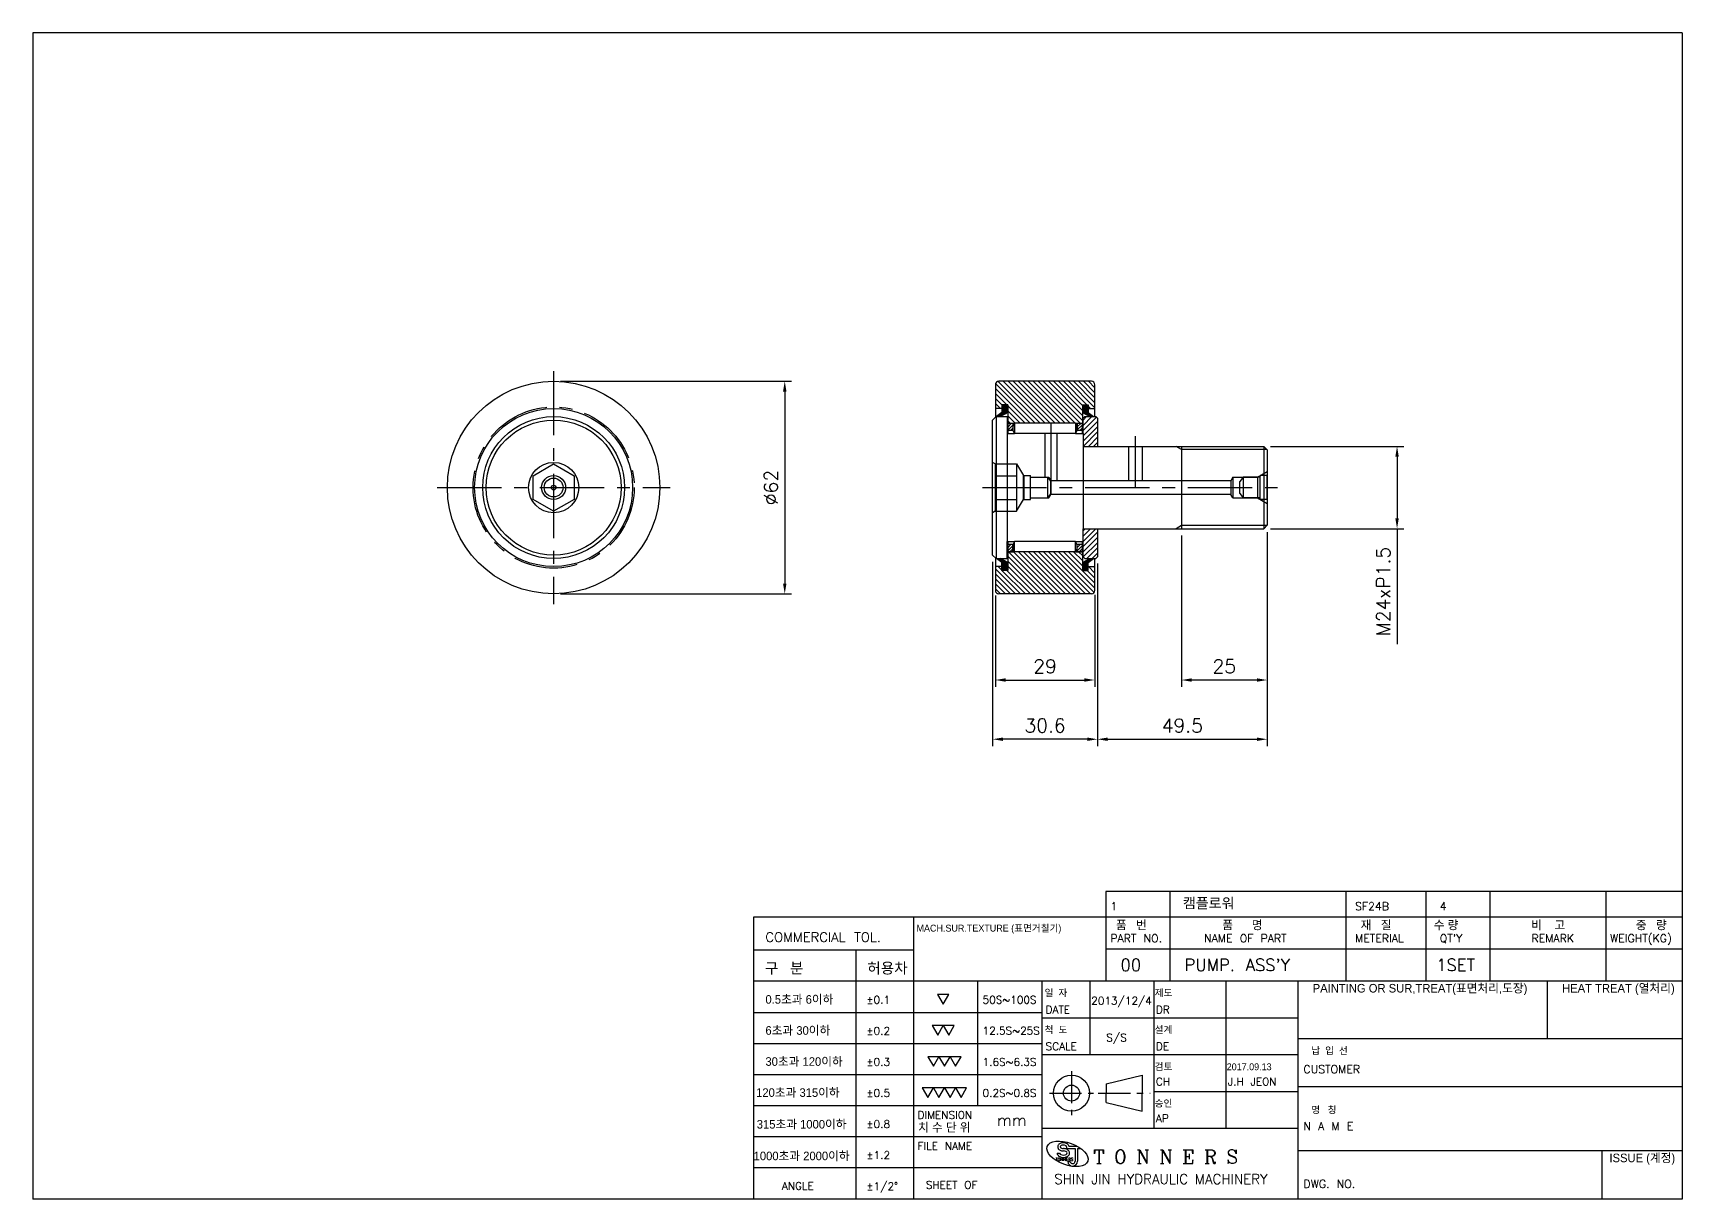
# Model space of a CAD drawing. Extents: x 2001 to 8872, y 8514 to 11880.
# Drawn here: x 5030.7 to 5511.8, y 8514.2 to 8854.4 of the extents above; entities that cross this region are included whole.
import ezdxf

# ---------------------------------------------------------------- set-up
doc = ezdxf.new("R2010")
doc.units = 0
doc.header["$LTSCALE"] = 15
doc.header["$MEASUREMENT"] = 0
doc.linetypes.add('CENTER', pattern=[2, 1.25, -0.25, 0.25, -0.25])
doc.linetypes.add('PHANTOM2', pattern=[31.75, 15.875, -3.175, 3.175, -3.175, 3.175, -3.175])
for name, color, linetype in [('1', 1, 'CENTER'), ('3', 3, 'Continuous'), ('4', 4, 'Continuous'), ('DXF0', 7, 'Continuous'), ('DXF1', 7, 'Continuous'), ('DXF4', 7, 'Continuous')]:
    doc.layers.add(name, color=color, linetype=linetype)
doc.styles.add('HSG', font='romans.shx', dxfattribs={"bigfont": 'whgtxt.shx'})
doc.styles.add('ROMANC', font='romanc', dxfattribs={"height": 2})
doc.styles.add('ROMANS', font='txt.shx', dxfattribs={"bigfont": 'whgtxt.shx'})
doc.styles.get("Standard").update_dxf_attribs({"font": 'txt.shx'})
doc.dimstyles.new('ISO-25', dxfattribs={"dimtxt": 2.5, "dimasz": 2.5, "dimexe": 1.25, "dimexo": 0.625, "dimtad": 1, "dimtoh": 1, "dimdsep": 46, "dimtxsty": 'Standard', "dimcen": 2.5, "dimclrt": 6, "dimadec": 0, "dimazin": 0, "dimtfac": 1, "dimtmove": 0, "dimatfit": 3, "dimfxl": 1, "dimarcsym": 0})

# ---------------------------------------------------------------- blocks, each defined once
blk = doc.blocks.new('*D368')
at = {"layer": '4', "color": 4, "linetype": 'PHANTOM2', "lineweight": -2, "transparency": 16777216}
for p, q in [((5184.59, 8752.8), (5252.03, 8752.8)), ((5250.03, 8749.8), (5250.03, 8693.8)), ((5184.59, 8690.8), (5252.03, 8690.8))]:
    blk.add_line(p, q, dxfattribs=at)
at = {"layer": '4', "color": 4, "linetype": 'PHANTOM2', "transparency": 16777216}
for points in [[(5249.53, 8749.8), (5250.53, 8749.8), (5250.03, 8752.8)], [(5249.53, 8693.8), (5250.53, 8693.8), (5250.03, 8690.8)]]:
    blk.add_solid(points, dxfattribs=at)
at = {"layer": 'Defpoints', "color": 0, "linetype": 'PHANTOM2', "transparency": 16777216}
for p in [(5182.59, 8752.8), (5182.59, 8690.8), (5250.03, 8690.8)]:
    blk.add_point(p, dxfattribs=at)
at = {"layer": '4', "color": 7, "linetype": 'PHANTOM2', "transparency": 16777216, "insert": (5246.03, 8721.8), "char_height": 4, "attachment_point": 5, "rotation": 90}
blk.add_mtext('%%C62', dxfattribs=at)
blk = doc.blocks.new('*D369')
at = {"layer": '4', "color": 4, "linetype": 'PHANTOM2', "lineweight": -2, "transparency": 16777216}
for p, q in [((5311.48, 8690.26), (5311.48, 8663.65)), ((5340.48, 8690.49), (5340.48, 8663.65)), ((5314.48, 8665.65), (5337.48, 8665.65))]:
    blk.add_line(p, q, dxfattribs=at)
at = {"layer": '4', "color": 4, "linetype": 'PHANTOM2', "transparency": 16777216}
for points in [[(5314.48, 8666.15), (5314.48, 8665.15), (5311.48, 8665.65)], [(5337.48, 8666.15), (5337.48, 8665.15), (5340.48, 8665.65)]]:
    blk.add_solid(points, dxfattribs=at)
at = {"layer": 'Defpoints', "color": 0, "linetype": 'PHANTOM2', "transparency": 16777216}
for p in [(5311.48, 8692.26), (5340.48, 8692.49), (5340.48, 8665.65)]:
    blk.add_point(p, dxfattribs=at)
at = {"layer": '4', "color": 7, "linetype": 'PHANTOM2', "transparency": 16777216, "insert": (5325.98, 8669.65), "char_height": 4, "attachment_point": 5}
blk.add_mtext('29', dxfattribs=at)
blk = doc.blocks.new('*D370')
at = {"layer": '4', "color": 4, "linetype": 'PHANTOM2', "lineweight": -2, "transparency": 16777216}
for p, q in [((5310.68, 8700.1), (5310.68, 8646.37)), ((5341.28, 8699.6), (5341.28, 8646.37)), ((5338.28, 8648.37), (5313.68, 8648.37))]:
    blk.add_line(p, q, dxfattribs=at)
at = {"layer": '4', "color": 4, "linetype": 'PHANTOM2', "transparency": 16777216}
for points in [[(5313.68, 8648.87), (5313.68, 8647.87), (5310.68, 8648.37)], [(5338.28, 8648.87), (5338.28, 8647.87), (5341.28, 8648.37)]]:
    blk.add_solid(points, dxfattribs=at)
at = {"layer": 'Defpoints', "color": 0, "linetype": 'PHANTOM2', "transparency": 16777216}
for p in [(5310.68, 8702.1), (5341.28, 8701.6), (5310.68, 8648.37)]:
    blk.add_point(p, dxfattribs=at)
at = {"layer": '4', "color": 7, "linetype": 'PHANTOM2', "transparency": 16777216, "insert": (5325.98, 8652.37), "char_height": 4, "attachment_point": 5}
blk.add_mtext('30.6', dxfattribs=at)
blk = doc.blocks.new('*D371')
at = {"layer": '4', "color": 4, "linetype": 'PHANTOM2', "lineweight": -2, "transparency": 16777216}
for p, q in [((5390.78, 8708.8), (5390.78, 8646.37)), ((5341.28, 8699.6), (5341.28, 8646.37)), ((5344.28, 8648.37), (5387.78, 8648.37))]:
    blk.add_line(p, q, dxfattribs=at)
at = {"layer": '4', "color": 4, "linetype": 'PHANTOM2', "transparency": 16777216}
for points in [[(5344.28, 8648.87), (5344.28, 8647.87), (5341.28, 8648.37)], [(5387.78, 8648.87), (5387.78, 8647.87), (5390.78, 8648.37)]]:
    blk.add_solid(points, dxfattribs=at)
at = {"layer": 'Defpoints', "color": 0, "linetype": 'PHANTOM2', "transparency": 16777216}
for p in [(5390.78, 8710.8), (5341.28, 8701.6), (5390.78, 8648.37)]:
    blk.add_point(p, dxfattribs=at)
at = {"layer": '4', "color": 7, "linetype": 'PHANTOM2', "transparency": 16777216, "insert": (5366.03, 8652.37), "char_height": 4, "attachment_point": 5}
blk.add_mtext('49.5', dxfattribs=at)
blk = doc.blocks.new('*D372')
at = {"layer": '4', "color": 4, "linetype": 'PHANTOM2', "lineweight": -2, "transparency": 16777216}
for p, q in [((5390.78, 8708.8), (5390.78, 8663.65)), ((5365.78, 8707.8), (5365.78, 8663.65)), ((5387.78, 8665.65), (5368.78, 8665.65))]:
    blk.add_line(p, q, dxfattribs=at)
at = {"layer": '4', "color": 4, "linetype": 'PHANTOM2', "transparency": 16777216}
for points in [[(5368.78, 8666.15), (5368.78, 8665.15), (5365.78, 8665.65)], [(5387.78, 8666.15), (5387.78, 8665.15), (5390.78, 8665.65)]]:
    blk.add_solid(points, dxfattribs=at)
at = {"layer": 'Defpoints', "color": 0, "linetype": 'PHANTOM2', "transparency": 16777216}
for p in [(5365.78, 8709.8), (5390.78, 8710.8), (5365.78, 8665.65)]:
    blk.add_point(p, dxfattribs=at)
at = {"layer": '4', "color": 7, "linetype": 'PHANTOM2', "transparency": 16777216, "insert": (5378.28, 8669.65), "char_height": 4, "attachment_point": 5}
blk.add_mtext('25', dxfattribs=at)
blk = doc.blocks.new('*D373')
at = {"layer": '4', "color": 4, "linetype": 'PHANTOM2', "lineweight": -2, "transparency": 16777216}
for p, q in [((5391.78, 8733.8), (5430.68, 8733.8)), ((5428.68, 8730.8), (5428.68, 8712.8)), ((5391.78, 8709.8), (5430.68, 8709.8)), ((5428.68, 8709.8), (5428.68, 8676.13))]:
    blk.add_line(p, q, dxfattribs=at)
at = {"layer": '4', "color": 4, "linetype": 'PHANTOM2', "transparency": 16777216}
for points in [[(5428.18, 8730.8), (5429.18, 8730.8), (5428.68, 8733.8)], [(5428.18, 8712.8), (5429.18, 8712.8), (5428.68, 8709.8)]]:
    blk.add_solid(points, dxfattribs=at)
at = {"layer": 'Defpoints', "color": 0, "linetype": 'PHANTOM2', "transparency": 16777216}
for p in [(5389.78, 8733.8), (5389.78, 8709.8), (5428.68, 8709.8)]:
    blk.add_point(p, dxfattribs=at)
at = {"layer": '4', "color": 7, "linetype": 'PHANTOM2', "transparency": 16777216, "insert": (5424.68, 8691.46), "char_height": 4, "attachment_point": 5, "rotation": 90}
blk.add_mtext('M24xP1.5', dxfattribs=at)

msp = doc.modelspace()

# ---------------------------------------------------------------- linework, layer by layer
at = {"color": 6}
for p, q in [((5030.68577, 8854.42452), (5030.68577, 8514.22452)), ((5511.82577, 8854.42452), (5030.68577, 8854.42452)), ((5511.82577, 8854.42452), (5511.82577, 8514.22452)), ((5343.67693, 8603.93062), (5343.67693, 8577.74741)), ((5511.82577, 8603.93062), (5343.67693, 8603.93062)), ((5362.36014, 8603.93062), (5362.36014, 8577.74741)), ((5413.73895, 8603.93062), (5413.73895, 8577.74741)), ((5437.09295, 8603.93062), (5437.09295, 8577.74741)), ((5455.77616, 8603.93062), (5455.77616, 8577.74741)), ((5489.63946, 8603.93062), (5489.63946, 8577.74741)), ((5511.82577, 8596.43062), (5343.67693, 8596.43062)), ((5511.82577, 8587.08902), (5343.67693, 8587.08902)), ((5511.82577, 8577.74741), (5287.62732, 8577.74741)), ((5306.31053, 8577.74741), (5306.31053, 8541.40858)), ((5357.68934, 8577.74741), (5357.68934, 8534.77605)), ((5324.99373, 8568.59264), (5287.62732, 8568.59264)), ((5399.72654, 8567.00457), (5324.99373, 8567.00457)), ((5324.99373, 8559.53129), (5287.62732, 8559.53129)), ((5511.82577, 8560.93253), (5399.72654, 8560.93253)), ((5399.72654, 8556.26173), (5324.99373, 8556.26173)), ((5324.99373, 8550.46994), (5287.62732, 8550.46994)), ((5399.72654, 8545.51889), (5357.68934, 8545.51889)), ((5511.82577, 8546.92013), (5399.72654, 8546.92013)), ((5324.99373, 8541.40858), (5287.62732, 8541.40858)), ((5324.99373, 8532.34723), (5287.62732, 8532.34723)), ((5399.72654, 8534.77605), (5324.99373, 8534.77605)), ((5511.82577, 8528.23692), (5399.72654, 8528.23692)), ((5324.99373, 8523.28588), (5287.62732, 8523.28588)), ((5511.82577, 8514.22452), (5030.68577, 8514.22452))]:
    msp.add_line(p, q, dxfattribs=at)
at = {"color": 5}
for p, q in [((5511.82577, 8596.43062), (5240.91931, 8596.43062)), ((5240.91931, 8596.43062), (5240.91931, 8514.22452)), ((5287.62732, 8596.43062), (5287.62732, 8514.22452)), ((5270.81244, 8586.80877), (5270.81244, 8514.22452)), ((5324.99373, 8577.74741), (5324.99373, 8514.22452)), ((5339.00613, 8577.74741), (5339.00613, 8556.26173)), ((5378.70794, 8577.74741), (5378.70794, 8534.77605)), ((5399.72654, 8577.74741), (5399.72654, 8514.22452)), ((5472.49083, 8577.74741), (5472.49083, 8560.93253)), ((5488.47176, 8528.23692), (5488.47176, 8514.22452))]:
    msp.add_line(p, q, dxfattribs=at)
for p, q in [((5343.84155, 8547.84121), (5354.35085, 8550.37063)), ((5354.35085, 8550.37063), (5354.35085, 8545.11598)), ((5343.84155, 8547.84121), (5343.84155, 8545.11598)), ((5343.84155, 8542.39075), (5343.84155, 8545.11598)), ((5354.35085, 8539.86133), (5354.35085, 8545.11598)), ((5343.84155, 8542.39075), (5354.35085, 8539.86133))]:
    msp.add_line(p, q)
at = {"color": 1, "linetype": 'CENTER'}
msp.add_circle((5182.59297, 8721.79742), 23.5, dxfattribs=at)
for radius in [5.25465, 2.3354]:
    msp.add_circle((5333.695, 8545.11598), radius)
at = {"layer": '1', "ltscale": 0.5}
for p, q in [((5333.695, 8551.53833), (5333.695, 8538.69363)), ((5327.27264, 8545.11598), (5340.11735, 8545.11598)), ((5341.50615, 8545.11598), (5356.68625, 8545.11598))]:
    msp.add_line(p, q, dxfattribs=at)
at = {"layer": '3'}
for p, q in [((5329.5165, 8527.56098), (5330.21057, 8527.56098)), ((5332.26132, 8529.44837), (5332.26132, 8529.00223)), ((5332.26132, 8529.00223), (5334.77401, 8529.00223)), ((5332.91738, 8529.68854), (5335.31319, 8529.68854)), ((5334.77401, 8529.00223), (5334.77401, 8525.22951)), ((5335.46032, 8529.00223), (5335.46032, 8525.22951)), ((5335.46032, 8529.00223), (5336.39448, 8529.00223)), ((5332.61047, 8525.13623), (5333.30306, 8525.13623))]:
    msp.add_line(p, q, dxfattribs=at)
for radius, start, end in [(1.42935, 185.9808333, 357.7687171), (0.74404, 191.5466927, 355.7106469)]:
    msp.add_arc((5334.03205, 8525.28516), radius, start, end, dxfattribs=at)
msp.add_ellipse((5332.53272, 8527.40084), major_axis=(-5.91177, 2.15171), ratio=0.515151515, dxfattribs=at)
for centre, major_axis, ratio, start_param, end_param in [((5331.31764, 8527.64677), (1.11855, 0), 0.536875492, 3.284940222, 7.853981634), ((5331.31764, 8529.44837), (-0.94368, 0), 0.545454545, 3.141592654, 7.854486067)]:
    msp.add_ellipse(centre, major_axis=major_axis, ratio=ratio, start_param=start_param, end_param=end_param, dxfattribs=at)
for points, knots in [([(5332.91738, 8529.68854), (5332.9138, 8529.70271), (5332.90991, 8529.71674), (5332.86888, 8529.85254), (5332.8103, 8529.9609), (5332.6738, 8530.144), (5332.59604, 8530.21964), (5332.43277, 8530.34732), (5332.34696, 8530.39956), (5332.08146, 8530.5315), (5331.89354, 8530.58688), (5331.50759, 8530.6502), (5331.30961, 8530.65741), (5330.91896, 8530.62421), (5330.72654, 8530.58417), (5330.41099, 8530.46611), (5330.28307, 8530.40183), (5330.0691, 8530.24732), (5329.97962, 8530.16552), (5329.83775, 8529.98006), (5329.7818, 8529.88242), (5329.70776, 8529.6714), (5329.68766, 8529.56012), (5329.68766, 8529.44837), (5329.68766, 8529.34892), (5329.70348, 8529.24974), (5329.76058, 8529.06642), (5329.80143, 8528.98235), (5329.89699, 8528.83336), (5329.95158, 8528.7682), (5330.1239, 8528.5981), (5330.25074, 8528.51521), (5330.51443, 8528.38548), (5330.65218, 8528.33883), (5330.93488, 8528.2733), (5331.07989, 8528.25464), (5331.25628, 8528.24791), (5331.28696, 8528.24731), (5331.31764, 8528.2473)], [3.279620211, 3.279620211, 3.279620211, 3.279620211, 3.304946859, 3.304946859, 3.527799079, 3.527799079, 3.750651299, 3.750651299, 3.973503518, 3.973503518, 4.420215614, 4.420215614, 4.86692771, 4.86692771, 5.313639805, 5.313639805, 5.636260602, 5.636260602, 5.887868575, 5.887868575, 6.094097634, 6.094097634, 6.283185307, 6.283185307, 6.283185307, 6.451457966, 6.451457966, 6.619730625, 6.619730625, 6.788003285, 6.788003285, 7.120051115, 7.120051115, 7.452098946, 7.452098946, 7.784146776, 7.784146776, 7.853987352, 7.853987352, 7.853987352, 7.853987352]), ([(5329.5165, 8527.56098), (5329.52293, 8527.48631), (5329.53757, 8527.41285), (5329.58913, 8527.24746), (5329.63199, 8527.15922), (5329.73272, 8527.00218), (5329.79047, 8526.93312), (5329.97371, 8526.75196), (5330.10988, 8526.66223), (5330.3959, 8526.5202), (5330.54664, 8526.46813), (5330.85783, 8526.39362), (5331.01833, 8526.37142), (5331.42548, 8526.35112), (5331.67341, 8526.37123), (5332.08715, 8526.46608), (5332.25799, 8526.5254), (5332.54181, 8526.67437), (5332.65951, 8526.75384), (5332.84991, 8526.93561), (5332.92697, 8527.02961), (5333.0508, 8527.25193), (5333.09669, 8527.38115), (5333.13184, 8527.65498), (5333.12006, 8527.79784), (5333.04555, 8528.05737), (5332.98449, 8528.17348), (5332.84007, 8528.37066), (5332.75691, 8528.4527), (5332.58072, 8528.59204), (5332.48737, 8528.64956), (5332.19835, 8528.79489), (5331.99194, 8528.85747), (5331.62724, 8528.92069), (5331.47244, 8528.93367), (5331.31764, 8528.93363)], [6.328961173, 6.328961173, 6.328961173, 6.328961173, 6.449006084, 6.449006084, 6.614826862, 6.614826862, 6.780647639, 6.780647639, 7.107559715, 7.107559715, 7.434471791, 7.434471791, 7.761383867, 7.761383867, 8.257555806, 8.257555806, 8.628092635, 8.628092635, 8.91247393, 8.91247393, 9.134214032, 9.134214032, 9.355954135, 9.355954135, 9.577694237, 9.577694237, 9.79943434, 9.79943434, 10.021174442, 10.021174442, 10.242914545, 10.242914545, 10.683239088, 10.683239088, 10.995567858, 10.995567858, 10.995567858, 10.995567858])]:
    msp.add_open_spline(points, degree=3, knots=knots, dxfattribs=at)
at = {"layer": '4', "color": 5}
for p, q in [((5287.62732, 8586.80877), (5240.91931, 8586.80877)), ((5287.62732, 8577.74741), (5240.91931, 8577.74741)), ((5287.62732, 8568.59264), (5240.91931, 8568.59264)), ((5287.62732, 8559.53129), (5240.91931, 8559.53129)), ((5287.62732, 8550.46994), (5240.91931, 8550.46994)), ((5287.62732, 8541.40858), (5240.91931, 8541.40858)), ((5287.62732, 8532.34723), (5240.91931, 8532.34723)), ((5287.62732, 8523.28588), (5240.91931, 8523.28588))]:
    msp.add_line(p, q, dxfattribs=at)
at = {"layer": '4'}
for points in [[(5296.25354, 8571.07436), (5297.87155, 8573.87684), (5294.63553, 8573.87684)], [(5294.65393, 8562.01301), (5296.27194, 8564.81549), (5293.03592, 8564.81549)], [(5297.88995, 8562.01301), (5299.50797, 8564.81549), (5296.27194, 8564.81549)], [(5293.40978, 8552.95166), (5295.0278, 8555.75414), (5291.79177, 8555.75414)], [(5296.64581, 8552.95166), (5298.26382, 8555.75414), (5295.0278, 8555.75414)], [(5299.88183, 8552.95166), (5301.49985, 8555.75414), (5298.26382, 8555.75414)], [(5291.77337, 8543.8903), (5293.39138, 8546.69278), (5290.15536, 8546.69278)], [(5295.0094, 8543.8903), (5296.62741, 8546.69278), (5293.39138, 8546.69278)], [(5298.24542, 8543.8903), (5299.86344, 8546.69278), (5296.62741, 8546.69278)], [(5301.48145, 8543.8903), (5303.09946, 8546.69278), (5299.86344, 8546.69278)]]:
    msp.add_lwpolyline(points, close=True, dxfattribs=at)
at = {"layer": 'DXF0', "color": 3, "linetype": 'Continuous'}
for p, q in [((5319.66407, 8725.29742), (5321.6848, 8725.29742)), ((5319.66407, 8718.29742), (5319.66407, 8725.29742)), ((5319.75074, 8725.29742), (5319.75074, 8718.29742)), ((5321.6848, 8718.29742), (5321.6848, 8725.29742)), ((5321.6848, 8724.79742), (5326.6848, 8724.79742)), ((5321.6848, 8724.79742), (5327.10745, 8724.79742)), ((5326.6848, 8724.79742), (5327.6848, 8723.54742)), ((5326.6848, 8724.79742), (5326.6848, 8718.79742)), ((5327.6848, 8723.79742), (5327.6848, 8719.79742)), ((5327.6848, 8720.04742), (5327.6848, 8723.54742)), ((5380.7848, 8724.79742), (5387.91877, 8724.79742)), ((5383.7848, 8724.79742), (5382.7848, 8723.54742)), ((5382.7848, 8720.04742), (5382.7848, 8723.54742)), ((5388.7848, 8724.79742), (5383.7848, 8724.79742)), ((5383.7848, 8724.79742), (5383.7848, 8718.79742)), ((5387.91877, 8724.79742), (5387.91877, 8718.79742)), ((5390.7848, 8725.29742), (5388.7848, 8725.29742)), ((5388.7848, 8718.29742), (5388.7848, 8725.29742)), ((5390.7848, 8718.29742), (5390.7848, 8725.29742)), ((5319.66407, 8718.29742), (5321.6848, 8718.29742)), ((5321.6848, 8718.79742), (5326.6848, 8718.79742)), ((5321.6848, 8718.79742), (5326.6848, 8718.79742)), ((5321.6848, 8718.79742), (5327.10745, 8718.79742)), ((5327.6848, 8720.04742), (5326.6848, 8718.79742)), ((5380.7848, 8718.79742), (5387.91877, 8718.79742)), ((5382.7848, 8720.04742), (5383.7848, 8718.79742)), ((5388.7848, 8718.79742), (5383.7848, 8718.79742)), ((5388.7848, 8718.79742), (5383.7848, 8718.79742)), ((5390.7848, 8718.29742), (5388.7848, 8718.29742))]:
    msp.add_line(p, q, dxfattribs=at)
for radius in [3.5, 2.75, 0.67]:
    msp.add_circle((5182.59297, 8721.79742), radius, dxfattribs=at)
at = {"layer": 'DXF1', "color": 3, "linetype": 'CENTER'}
for p, q in [((5182.59297, 8755.79742), (5182.59297, 8687.79742)), ((5327.6848, 8740.54742), (5327.6848, 8721.79742)), ((5352.2848, 8736.79742), (5352.2848, 8721.79742)), ((5148.59297, 8721.79742), (5216.59297, 8721.79742)), ((5307.6848, 8721.79742), (5393.7848, 8721.79742))]:
    msp.add_line(p, q, dxfattribs=at)
at = {"layer": 'DXF1', "color": 4, "linetype": 'Continuous'}
for p, q in [((5311.53847, 8752.12062), (5323.11167, 8740.54742)), ((5312.3344, 8752.78604), (5324.57302, 8740.54742)), ((5313.78438, 8752.79742), (5326.03438, 8740.54742)), ((5315.24573, 8752.79742), (5327.49573, 8740.54742)), ((5316.70709, 8752.79742), (5328.95709, 8740.54742)), ((5318.16844, 8752.79742), (5330.41844, 8740.54742)), ((5319.62979, 8752.79742), (5331.87979, 8740.54742)), ((5321.09115, 8752.79742), (5333.34115, 8740.54742)), ((5322.5525, 8752.79742), (5334.8025, 8740.54742)), ((5324.01386, 8752.79742), (5336.26386, 8740.54742)), ((5325.47521, 8752.79742), (5336.8848, 8741.38783)), ((5326.93656, 8752.79742), (5336.8848, 8742.84918)), ((5328.39792, 8752.79742), (5336.8848, 8744.31054)), ((5329.85927, 8752.79742), (5336.8848, 8745.77189)), ((5331.32063, 8752.79742), (5338.17063, 8745.94742)), ((5332.78198, 8752.79742), (5340.4848, 8745.0946)), ((5334.24333, 8752.79742), (5340.4848, 8746.55595)), ((5335.70469, 8752.79742), (5340.4848, 8748.01731)), ((5337.16604, 8752.79742), (5340.4848, 8749.47866)), ((5338.6274, 8752.79742), (5340.4848, 8750.94001)), ((5311.4848, 8750.71293), (5321.65032, 8740.54742)), ((5311.4848, 8749.25158), (5314.78896, 8745.94742)), ((5311.4848, 8747.79023), (5313.3848, 8745.89023)), ((5311.4848, 8746.32887), (5312.96625, 8744.84742)), ((5311.4848, 8744.86752), (5311.5049, 8744.84742)), ((5311.85154, 8742.49742), (5311.93109, 8742.57697)), ((5312.15206, 8742.49742), (5313.15051, 8743.49587)), ((5312.45258, 8742.49742), (5315.0848, 8745.12964)), ((5312.7531, 8742.49742), (5315.0848, 8744.82912)), ((5313.16378, 8742.60758), (5315.0848, 8744.5286)), ((5313.3848, 8744.3312), (5315.00102, 8745.94742)), ((5313.3848, 8744.63172), (5314.7005, 8745.94742)), ((5313.3848, 8744.93224), (5314.39998, 8745.94742)), ((5313.3848, 8745.23276), (5314.09946, 8745.94742)), ((5313.3848, 8745.53328), (5313.79894, 8745.94742)), ((5313.3848, 8745.8338), (5313.49842, 8745.94742)), ((5313.3848, 8744.03068), (5315.0848, 8745.73068)), ((5313.3848, 8743.73016), (5315.0848, 8745.43016)), ((5313.83806, 8742.98134), (5315.0848, 8744.22808)), ((5314.51234, 8743.3551), (5315.0848, 8743.92756)), ((5315.0848, 8745.65158), (5320.18896, 8740.54742)), ((5315.0848, 8744.19023), (5318.72761, 8740.54742)), ((5315.0848, 8742.72887), (5317.26625, 8740.54742)), ((5336.8848, 8744.27453), (5338.55769, 8745.94742)), ((5336.8848, 8744.57505), (5338.25717, 8745.94742)), ((5336.8848, 8744.87557), (5337.95665, 8745.94742)), ((5336.8848, 8745.17609), (5337.65613, 8745.94742)), ((5336.8848, 8745.47661), (5337.35561, 8745.94742)), ((5336.8848, 8745.77713), (5337.05509, 8745.94742)), ((5336.8848, 8743.974), (5338.5848, 8745.674)), ((5336.8848, 8743.67348), (5338.5848, 8745.37348)), ((5337.0648, 8739.94022), (5339.622, 8742.49742)), ((5337.0648, 8741.47818), (5338.08404, 8742.49742)), ((5337.07746, 8743.56563), (5338.5848, 8745.07296)), ((5337.27081, 8743.45845), (5338.5848, 8744.77244)), ((5337.46416, 8743.35128), (5338.5848, 8744.47192)), ((5337.6575, 8743.2441), (5338.5848, 8744.1714)), ((5337.85085, 8743.13693), (5338.5848, 8743.87088)), ((5338.04419, 8743.02976), (5338.643, 8743.62856)), ((5338.23754, 8742.92258), (5338.81438, 8743.49942)), ((5338.43089, 8742.81541), (5338.98576, 8743.37028)), ((5338.5848, 8745.53324), (5339.27063, 8744.84742)), ((5338.62423, 8742.70824), (5339.15713, 8743.24113)), ((5338.81758, 8742.60106), (5339.32851, 8743.11199)), ((5339.01446, 8742.49742), (5339.49989, 8742.98285)), ((5339.31498, 8742.49742), (5339.67127, 8742.85371)), ((5339.6155, 8742.49742), (5339.84265, 8742.72456)), ((5339.91602, 8742.49742), (5340.01402, 8742.59542)), ((5315.0848, 8741.26752), (5315.8049, 8740.54742)), ((5315.0848, 8739.42538), (5316.13184, 8740.47242)), ((5315.0848, 8740.30573), (5315.25149, 8740.47242)), ((5315.0848, 8738.54504), (5316.5848, 8740.04504)), ((5315.86753, 8738.44742), (5316.5848, 8739.16469)), ((5335.3848, 8739.47738), (5336.37984, 8740.47242)), ((5335.3848, 8740.35773), (5335.49949, 8740.47242)), ((5335.3848, 8738.59703), (5336.8848, 8740.09703)), ((5336.11553, 8738.44742), (5336.8848, 8739.21669)), ((5337.0648, 8738.40227), (5340.97238, 8742.30984)), ((5337.0648, 8736.86431), (5341.2848, 8741.08431)), ((5337.0648, 8735.32635), (5341.2848, 8739.54635)), ((5337.07383, 8733.79742), (5341.2848, 8738.00839)), ((5338.61178, 8733.79742), (5341.2848, 8736.47044)), ((5340.14974, 8733.79742), (5341.2848, 8734.93248)), ((5337.0648, 8706.10516), (5340.75706, 8709.79742)), ((5337.0648, 8707.64312), (5339.2191, 8709.79742)), ((5337.0648, 8709.18108), (5337.68114, 8709.79742)), ((5337.0648, 8704.56721), (5341.2848, 8708.78721)), ((5315.0848, 8704.21147), (5316.02075, 8705.14742)), ((5315.0848, 8705.09181), (5315.14041, 8705.14742)), ((5315.0848, 8703.33112), (5316.5848, 8704.83112)), ((5315.75645, 8703.12242), (5316.5848, 8703.95077)), ((5335.3848, 8704.26346), (5336.26876, 8705.14742)), ((5335.3848, 8705.14381), (5335.38841, 8705.14742)), ((5335.3848, 8703.38312), (5336.8848, 8704.88312)), ((5336.00445, 8703.12242), (5336.8848, 8704.00277)), ((5337.0648, 8703.02925), (5341.2848, 8707.24925)), ((5337.11786, 8701.54436), (5341.2848, 8705.71129)), ((5338.20889, 8701.09742), (5341.2848, 8704.17333)), ((5311.88131, 8701.05538), (5311.92335, 8701.09742)), ((5312.05269, 8700.92624), (5312.22387, 8701.09742)), ((5312.22407, 8700.79709), (5312.52439, 8701.09742)), ((5312.39545, 8700.66795), (5312.82491, 8701.09742)), ((5312.56682, 8700.53881), (5313.06823, 8701.04022)), ((5312.7382, 8700.40967), (5313.26158, 8700.93305)), ((5312.90958, 8700.28052), (5313.45493, 8700.82587)), ((5313.08096, 8700.15138), (5313.64827, 8700.7187)), ((5313.25234, 8700.02224), (5313.84162, 8700.61153)), ((5313.3848, 8699.85418), (5314.03497, 8700.50435)), ((5313.3848, 8699.55366), (5314.22831, 8700.39718)), ((5313.3848, 8699.25314), (5314.42166, 8700.29)), ((5313.3848, 8698.95262), (5314.61501, 8700.18283)), ((5313.3848, 8698.6521), (5314.80835, 8700.07566)), ((5313.3848, 8698.35158), (5315.0017, 8699.96848)), ((5313.3848, 8698.05106), (5315.0848, 8699.75106)), ((5313.3848, 8697.75054), (5315.0848, 8699.45054)), ((5313.5822, 8697.64742), (5315.0848, 8699.15002)), ((5315.0848, 8701.81096), (5326.09834, 8690.79742)), ((5315.0848, 8700.34961), (5324.63699, 8690.79742)), ((5315.30969, 8703.04742), (5327.55969, 8690.79742)), ((5316.77105, 8703.04742), (5329.02105, 8690.79742)), ((5318.2324, 8703.04742), (5330.4824, 8690.79742)), ((5319.69376, 8703.04742), (5331.94376, 8690.79742)), ((5321.15511, 8703.04742), (5333.40511, 8690.79742)), ((5322.61646, 8703.04742), (5334.86646, 8690.79742)), ((5324.07782, 8703.04742), (5336.32782, 8690.79742)), ((5325.53917, 8703.04742), (5337.78917, 8690.79742)), ((5327.00053, 8703.04742), (5339.25053, 8690.79742)), ((5328.46188, 8703.04742), (5340.29627, 8691.21303)), ((5329.92323, 8703.04742), (5340.4848, 8692.48585)), ((5331.38459, 8703.04742), (5340.4848, 8693.94721)), ((5332.84594, 8703.04742), (5336.8848, 8699.00856)), ((5334.3073, 8703.04742), (5336.8848, 8700.46992)), ((5335.76865, 8703.04742), (5336.8848, 8701.93127)), ((5336.8848, 8698.29491), (5339.68731, 8701.09742)), ((5336.8848, 8698.59543), (5339.38679, 8701.09742)), ((5336.8848, 8698.89595), (5339.08627, 8701.09742)), ((5336.8848, 8699.19647), (5338.51362, 8700.82529)), ((5336.8848, 8699.49699), (5337.83934, 8700.45153)), ((5336.8848, 8699.79751), (5337.16506, 8700.07777)), ((5336.8848, 8697.99439), (5338.5848, 8699.69439)), ((5336.8848, 8697.69387), (5338.5848, 8699.39387)), ((5337.13887, 8697.64742), (5338.5848, 8699.09335)), ((5339.51009, 8700.61967), (5339.98783, 8701.09742)), ((5339.74684, 8701.09742), (5341.2848, 8702.63538)), ((5311.4848, 8698.10419), (5318.79157, 8690.79742)), ((5311.4848, 8696.64284), (5317.33022, 8690.79742)), ((5311.4848, 8695.18148), (5315.86886, 8690.79742)), ((5312.30292, 8698.74742), (5313.3848, 8697.66554)), ((5313.40292, 8697.64742), (5320.25292, 8690.79742)), ((5313.88272, 8697.64742), (5315.0848, 8698.8495)), ((5314.18324, 8697.64742), (5315.0848, 8698.54898)), ((5314.48376, 8697.64742), (5315.0848, 8698.24846)), ((5314.78428, 8697.64742), (5315.0848, 8697.94794)), ((5314.86428, 8697.64742), (5321.71428, 8690.79742)), ((5315.0848, 8698.88825), (5323.17563, 8690.79742)), ((5337.43939, 8697.64742), (5338.5848, 8698.79283)), ((5337.73992, 8697.64742), (5338.5848, 8698.4923)), ((5338.04044, 8697.64742), (5338.5848, 8698.19178)), ((5338.24594, 8697.64742), (5340.4848, 8695.40856)), ((5338.34096, 8697.64742), (5338.5848, 8697.89126)), ((5338.6073, 8698.74742), (5340.4848, 8696.86992)), ((5340.06865, 8698.74742), (5340.4848, 8698.33127)), ((5311.4848, 8693.72013), (5314.40751, 8690.79742)), ((5311.4848, 8692.25877), (5312.94615, 8690.79742))]:
    msp.add_line(p, q, dxfattribs=at)
at = {"layer": 'DXF1', "linetype": 'Continuous'}
for p, q in [((5339.4848, 8752.79742), (5312.4848, 8752.79742)), ((5311.4848, 8751.79742), (5311.4848, 8742.29742)), ((5340.4848, 8742.49742), (5340.4848, 8751.79742)), ((5310.6848, 8741.49742), (5311.6848, 8742.49742)), ((5313.3848, 8744.84742), (5311.4848, 8744.84742)), ((5311.6848, 8742.49742), (5314.8948, 8742.49742)), ((5311.6848, 8742.49742), (5311.6848, 8701.09742)), ((5313.3848, 8743.67242), (5311.82552, 8742.49742)), ((5315.0848, 8743.67242), (5312.96504, 8742.49742)), ((5315.0848, 8745.94742), (5313.3848, 8745.94742)), ((5313.3848, 8745.94742), (5313.3848, 8743.67242)), ((5314.8948, 8742.49742), (5314.8948, 8737.54742)), ((5315.0848, 8745.94742), (5315.0848, 8740.47242)), ((5336.8848, 8745.94742), (5336.8848, 8740.47242)), ((5336.8848, 8745.94742), (5338.5848, 8745.94742)), ((5336.8848, 8743.67242), (5339.00456, 8742.49742)), ((5337.0648, 8741.99742), (5337.5648, 8742.49742)), ((5337.5648, 8742.49742), (5340.7848, 8742.49742)), ((5338.5848, 8745.94742), (5338.5848, 8743.67242)), ((5338.5848, 8744.84742), (5340.4848, 8744.84742)), ((5338.5848, 8743.67242), (5340.14408, 8742.49742)), ((5340.7848, 8742.49742), (5341.2848, 8741.99742)), ((5310.6848, 8702.09742), (5310.6848, 8741.49742)), ((5314.8948, 8737.54742), (5314.8948, 8706.04742)), ((5314.8948, 8737.54742), (5317.0848, 8737.54742)), ((5315.0848, 8740.54742), (5317.0848, 8740.54742)), ((5315.0848, 8740.47242), (5315.0848, 8737.54742)), ((5317.03069, 8740.47242), (5315.0848, 8740.47242)), ((5316.65787, 8738.44742), (5315.0848, 8738.44742)), ((5316.5848, 8740.47242), (5316.5848, 8738.44742)), ((5334.8848, 8740.54742), (5317.0848, 8740.54742)), ((5317.0848, 8740.54742), (5317.0848, 8737.54742)), ((5334.8848, 8737.54742), (5317.0848, 8737.54742)), ((5334.8848, 8740.54742), (5334.8848, 8737.54742)), ((5334.8848, 8740.54742), (5336.8848, 8740.54742)), ((5334.8848, 8737.54742), (5337.0648, 8737.54742)), ((5336.8848, 8740.47242), (5334.93891, 8740.47242)), ((5336.8848, 8738.44742), (5335.31173, 8738.44742)), ((5335.3848, 8740.47242), (5335.3848, 8738.44742)), ((5336.8848, 8737.54742), (5336.8848, 8740.47242)), ((5337.0648, 8737.54742), (5337.0648, 8741.99742)), ((5337.0648, 8737.54742), (5337.0648, 8733.79742)), ((5341.2848, 8741.99742), (5341.2848, 8733.79742)), ((5337.0648, 8733.79742), (5337.0648, 8709.79742)), ((5337.0648, 8733.79742), (5389.7848, 8733.79742)), ((5365.7848, 8733.79742), (5365.7848, 8709.79742)), ((5389.7848, 8733.79742), (5389.7848, 8709.79742)), ((5389.7848, 8733.79742), (5390.7848, 8732.79742)), ((5390.7848, 8732.79742), (5390.7848, 8710.79742)), ((5176.59297, 8725.26152), (5182.59297, 8728.72562)), ((5182.59297, 8728.72562), (5188.59297, 8725.26152)), ((5176.59297, 8718.33332), (5176.59297, 8725.26152)), ((5188.59297, 8725.26152), (5188.59297, 8718.33332)), ((5182.59297, 8714.86922), (5176.59297, 8718.33332)), ((5188.59297, 8718.33332), (5182.59297, 8714.86922)), ((5337.0648, 8709.79742), (5389.7848, 8709.79742)), ((5337.0648, 8706.04742), (5337.0648, 8709.79742)), ((5341.2848, 8709.79742), (5341.2848, 8701.59742)), ((5389.7848, 8709.79742), (5390.7848, 8710.79742)), ((5314.8948, 8706.04742), (5317.0848, 8706.04742)), ((5314.8948, 8701.09742), (5314.8948, 8706.04742)), ((5315.0848, 8706.04742), (5315.0848, 8703.12242)), ((5316.65787, 8705.14742), (5315.0848, 8705.14742)), ((5316.5848, 8703.12242), (5316.5848, 8705.14742)), ((5334.8848, 8706.04742), (5317.0848, 8706.04742)), ((5317.0848, 8703.04742), (5317.0848, 8706.04742)), ((5334.8848, 8703.04742), (5334.8848, 8706.04742)), ((5334.8848, 8706.04742), (5337.0648, 8706.04742)), ((5336.8848, 8705.14742), (5335.31173, 8705.14742)), ((5335.3848, 8703.12242), (5335.3848, 8705.14742)), ((5336.8848, 8703.12242), (5336.8848, 8706.04742)), ((5337.0648, 8701.59742), (5337.0648, 8706.04742)), ((5310.6848, 8702.09742), (5311.6848, 8701.09742)), ((5311.4848, 8701.29742), (5311.4848, 8691.79742)), ((5311.6848, 8701.09742), (5314.8948, 8701.09742)), ((5313.3848, 8699.92242), (5311.82552, 8701.09742)), ((5315.0848, 8699.92242), (5312.96504, 8701.09742)), ((5313.3848, 8697.64742), (5313.3848, 8699.92242)), ((5315.0848, 8703.12242), (5317.03069, 8703.12242)), ((5315.0848, 8703.12242), (5315.0848, 8697.64742)), ((5315.0848, 8703.04742), (5317.0848, 8703.04742)), ((5334.8848, 8703.04742), (5317.0848, 8703.04742)), ((5334.8848, 8703.04742), (5336.8848, 8703.04742)), ((5334.93891, 8703.12242), (5336.8848, 8703.12242)), ((5336.8848, 8703.12242), (5336.8848, 8697.64742)), ((5336.8848, 8699.92242), (5339.00456, 8701.09742)), ((5337.0648, 8701.59742), (5337.5648, 8701.09742)), ((5337.5648, 8701.09742), (5340.7848, 8701.09742)), ((5338.5848, 8699.92242), (5340.14408, 8701.09742)), ((5338.5848, 8697.64742), (5338.5848, 8699.92242)), ((5340.4848, 8691.79742), (5340.4848, 8701.09742)), ((5340.7848, 8701.09742), (5341.2848, 8701.59742)), ((5313.3848, 8698.74742), (5311.4848, 8698.74742)), ((5315.0848, 8697.64742), (5313.3848, 8697.64742)), ((5336.8848, 8697.64742), (5338.5848, 8697.64742)), ((5338.5848, 8698.74742), (5340.4848, 8698.74742)), ((5339.4848, 8690.79742), (5312.4848, 8690.79742))]:
    msp.add_line(p, q, dxfattribs=at)
at = {"layer": 'DXF1', "color": 2, "linetype": 'Continuous'}
for p, q in [((5325.9348, 8737.54742), (5325.9348, 8724.79742)), ((5329.4348, 8737.54742), (5329.4348, 8723.79742)), ((5350.2848, 8733.79742), (5350.2848, 8723.79742)), ((5354.2848, 8733.79742), (5354.2848, 8723.79742)), ((5311.3848, 8728.72562), (5310.6848, 8729.12977)), ((5311.3848, 8728.72562), (5317.6848, 8728.72562)), ((5311.3848, 8728.72562), (5311.3848, 8714.86922)), ((5317.6848, 8728.72562), (5319.66407, 8725.29742)), ((5317.6848, 8728.72562), (5317.6848, 8714.86922)), ((5311.3848, 8725.26152), (5317.6848, 8725.26152)), ((5380.20745, 8723.79742), (5327.6848, 8723.79742)), ((5311.3848, 8718.33332), (5317.6848, 8718.33332)), ((5317.6848, 8714.86922), (5319.66407, 8718.29742)), ((5380.20745, 8719.79742), (5327.6848, 8719.79742)), ((5311.3848, 8714.86922), (5310.6848, 8714.46507)), ((5311.3848, 8714.86922), (5317.6848, 8714.86922))]:
    msp.add_line(p, q, dxfattribs=at)
at = {"layer": 'DXF1', "color": 1, "linetype": 'Continuous'}
for p, q in [((5365.7848, 8732.87742), (5364.19131, 8733.79742)), ((5390.7048, 8732.87742), (5365.7848, 8732.87742)), ((5365.7848, 8710.71742), (5364.19131, 8709.79742)), ((5390.7048, 8710.71742), (5365.7848, 8710.71742))]:
    msp.add_line(p, q, dxfattribs=at)
at = {"layer": 'DXF1', "linetype": 'Continuous'}
for radius in [31, 23.05, 20.7, 19.7, 7.33235]:
    msp.add_circle((5182.59297, 8721.79742), radius, dxfattribs=at)
for centre, radius, start, end in [((5312.4848, 8751.79742), 1, 90, 180), ((5339.4848, 8751.79742), 1, 0, 90), ((5319.0848, 8739.04742), 2.5, 143.130102, 216.869898), ((5332.8848, 8739.04742), 2.5, 323.130102, 36.869898), ((5319.0848, 8704.54742), 2.5, 143.130102, 216.869898), ((5332.8848, 8704.54742), 2.5, 323.130102, 36.869898), ((5312.4848, 8691.79742), 1, 180, 270), ((5339.4848, 8691.79742), 1, 270, 0)]:
    msp.add_arc(centre, radius, start, end, dxfattribs=at)
at = {"layer": 'DXF4', "color": 6, "linetype": 'Continuous'}
for p, q in [((5327.10745, 8724.79742), (5327.6848, 8723.79742)), ((5380.7848, 8724.79742), (5380.20745, 8723.79742)), ((5380.20745, 8723.79742), (5380.20745, 8719.79742)), ((5380.7848, 8724.79742), (5380.7848, 8718.79742)), ((5387.91877, 8724.79742), (5390.7848, 8726.45212)), ((5327.10745, 8718.79742), (5327.6848, 8719.79742)), ((5380.7848, 8718.79742), (5380.20745, 8719.79742)), ((5387.91877, 8718.79742), (5390.7848, 8717.14272))]:
    msp.add_line(p, q, dxfattribs=at)

# ---------------------------------------------------------------- texts
for s, height, p in [('1', 2.3354, (5345.02136, 8598.46638)), ('SF24B', 2.3354, (5416.43187, 8598.46638)), ('4', 2.3354, (5441.13437, 8598.46638)), ('COMMERCIAL TOL.', 2.8024805, (5244.37862, 8589.22782)), ('PART NO.', 2.3354, (5345.02136, 8589.12478)), ('NAME OF PART', 2.3354004, (5372.37649, 8589.12478)), ('METERIAL', 2.3354, (5416.43187, 8589.12478)), ("QT'Y", 2.3354, (5441.13437, 8589.12478)), ('REMARK', 2.3354, (5467.91156, 8589.12478)), ('WEIGHT(KG)', 2.3354, (5490.8268, 8589.12478)), ('00', 3.503101, (5348.00106, 8580.77124)), ("PUMP. ASS'Y", 3.5031007, (5366.68426, 8580.77124)), ('1SET', 3.503101, (5440.12744, 8580.77124)), ('%%P0.1', 2.241984, (5273.84347, 8571.21772)), ('50S~100S', 2.241984, (5307.74195, 8571.21772)), ('DATE', 2.241984, (5326.13961, 8568.38657)), ('2013/12/4', 2.241984, (5339.45197, 8570.94806)), ('DR', 2.241984, (5358.30218, 8568.38657)), ('%%P0.2', 2.241984, (5273.84347, 8562.15637)), ('12.5S~25S', 2.241984, (5307.74195, 8562.20308)), ('SCALE', 2.241984, (5326.13961, 8557.64373)), ('S/S', 2.241984, (5343.85233, 8560.20522)), ('DE', 2.241984, (5358.30218, 8557.64373)), ('%%P0.3', 2.241984, (5273.84347, 8553.09501)), ('1.6S~6.3S', 2.241984, (5307.74195, 8553.09501)), ('CUSTOMER', 2.3354, (5401.37819, 8550.92354)), ('%%P0.5', 2.241984, (5273.84347, 8544.03366)), ('0.2S~0.8S', 2.241984, (5307.74195, 8544.03366)), ('CH', 2.241984, (5358.30218, 8547.36797)), ('J.H JEON', 2.241984, (5379.32078, 8547.36797)), ('%%P0.8', 2.241984, (5273.84347, 8534.97231)), ('DIMENSION', 2.241984, (5288.77321, 8537.63605)), ('mm', 3.362977, (5311.95988, 8535.56746)), ('AP', 2.241984, (5358.30218, 8536.62513)), ('N A M E', 2.3354, (5401.37819, 8534.34833)), ('FILE NAME', 2.241984, (5288.77321, 8528.57469)), ('%%P1.2', 2.241984, (5273.84347, 8525.91095)), ('ANGLE', 2.241984, (5249.18993, 8516.94024)), ('%%P1/2%%D', 2.241984, (5273.84347, 8516.8496)), ('SHEET OF', 2.241984, (5291.1787, 8517.22352)), ('DWG. NO.', 2.3354, (5401.37819, 8517.46617))]:
    msp.add_text(s, height=height).set_placement(p)
at = {"linetype": 'Continuous', "style": 'ROMANC'}
msp.add_text('T O N N E R S', height=4.0019617, dxfattribs=at).set_placement((5340.0815, 8524.54436))
at = {"layer": '3'}
for s, height, style, p in [('TONNERS', 0.851079, 'ROMANS', (5329.0568, 8525.34322)), ('SHIN JIN HYDRAULIC MACHINERY', 2.8655859, 'HSG', (5328.66849, 8518.60087))]:
    msp.add_text(s, height=height, dxfattribs=dict(at, style=style)).set_placement(p)
at = {"layer": '3', "color": 7, "attachment_point": 4}
for s, insert, char_height in [('\\f굴림|b0|i0|c129|p2;MACH.SUR.TEXTURE (표면거칠기)', (5288.47755, 8592.95327), 2.0007), ('\\f굴림|b0|i0|c129|p2;품   번', (5346.66201, 8594.0306), 2.500875), ('\\f굴림|b0|i0|c129|p2;품      명', (5377.69683, 8594.0306), 2.500875), ('\\f굴림|b0|i0|c129|p2;재   질', (5418.07949, 8594.0306), 2.500875), ('\\f굴림|b0|i0|c129|p2;수 량', (5439.39438, 8594.0306), 2.500875), ('\\f굴림|b0|i0|c129|p2;비    고', (5467.81424, 8594.0306), 2.500875), ('\\f굴림|b0|i0|c129|p2;중   량', (5498.36558, 8594.0306), 2.500875), ('\\f굴림|b0|i0|c129|p2;허용차', (5274.12834, 8581.42748), 3.1260938), ('\\f굴림|b0|i0|c129|p2;구   분', (5244.23521, 8581.42748), 3.1260938), ('\\f굴림|b0|i0|c129|p2;0.5초과 6이하', (5244.39693, 8572.32278), 2.500875), ('\\f굴림|b0|i0|c129|p2;일  자', (5325.84395, 8574.27007), 2.0007), ('\\f굴림|b0|i0|c129|p2;제도', (5357.96, 8574.27007), 2.0007), ('\\f굴림|b0|i0|c129|p2;PAINTING OR SUR,TREAT(표면처리,도장)', (5404.06708, 8575.34739), 2.500875), ('\\f굴림|b0|i0|c129|p2;HEAT TREAT (열처리)', (5476.83137, 8575.34739), 2.500875), ('\\f굴림|b0|i0|c129|p2;6초과 30이하', (5244.39693, 8563.26142), 2.500875), ('\\f굴림|b0|i0|c129|p2;척  도', (5325.84395, 8563.52722), 2.0007), ('\\f굴림|b0|i0|c129|p2;설계', (5357.96, 8563.52722), 2.0007), ('\\f굴림|b0|i0|c129|p2;30초과 120이하', (5244.39693, 8554.20007), 2.500875), ('\\f굴림|b0|i0|c129|p2;납  입  선', (5403.66779, 8557.45518), 2.0007), ('\\f굴림|b0|i0|c129|p2;검토', (5357.96, 8552.78438), 2.0007), ('{\\fGulim|b0|i0|c129|p2;2017.09.13}', (5378.9786, 8552.78438), 2.0007), ('\\f굴림|b0|i0|c129|p2;120초과 315이하', (5241.67799, 8545.13871), 2.500875), ('\\f굴림|b0|i0|c129|p2;승인', (5357.96, 8542.04154), 2.0007), ('\\f굴림|b0|i0|c129|p2;명   칭', (5403.66779, 8540.16139), 2.0007), ('\\f굴림|b0|i0|c129|p2;315초과 1000이하', (5241.85926, 8535.89625), 2.500875), ('\\f굴림|b0|i0|c129|p2;치 수 단 위', (5288.92979, 8534.99072), 2.500875), ('\\f굴림|b0|i0|c129|p2;1000초과 2000이하', (5240.95029, 8526.65379), 2.500875), ('\\f굴림|b0|i0|c129|p2;ISSUE (계정)', (5490.64754, 8525.8369), 2.500875)]:
    msp.add_mtext(s, dxfattribs=dict(at, insert=insert, char_height=char_height))
at = {"layer": '4', "color": 6, "linetype": 'PHANTOM2', "insert": (5366.19412, 8602.06237), "char_height": 3, "width": 15.955526, "attachment_point": 1}
msp.add_mtext('캠플로워', dxfattribs=at)

# ---------------------------------------------------------------- dimensions: what is measured, and where the dimension line sits
at = {"layer": '4', "color": 6, "linetype": 'PHANTOM2'}
for base, p1, p2, text, picture, middle in [((5250.02802, 8690.79742), (5182.59297, 8752.79742), (5182.59297, 8690.79742), '%%C<>', '*D368', (5246.02802, 8721.79742)), ((5428.6767, 8709.79742), (5389.7848, 8733.79742), (5389.7848, 8709.79742), 'M24xP1.5', '*D373', (5424.6767, 8691.46409))]:
    dim = msp.add_linear_dim(base=base, p1=p1, p2=p2, angle=90, text=text, dimstyle='ISO-25', override={"dimtxt": 4, "dimasz": 3, "dimexe": 2, "dimexo": 2, "dimgap": 2, "dimtoh": 0, "dimcen": 0, "dimclrd": 4, "dimclre": 4, "dimclrt": 7, "dimfxl": 0.5}, dxfattribs=at)
    dim.commit()
    dim.dimension.update_dxf_attribs({"geometry": picture, "text_midpoint": middle})
for base, p1, p2, picture, middle in [((5390.7848, 8648.37095), (5341.2848, 8701.59742), (5390.7848, 8710.79742), '*D371', (5366.0348, 8652.37095)), ((5365.7848, 8665.65157), (5390.7848, 8710.79742), (5365.7848, 8709.79742), '*D372', (5378.2848, 8669.65157)), ((5310.6848, 8648.37095), (5341.2848, 8701.59742), (5310.6848, 8702.09742), '*D370', (5325.9848, 8652.37095)), ((5340.4848, 8665.65157), (5311.4848, 8692.25877), (5340.4848, 8692.48585), '*D369', (5325.9848, 8669.65157))]:
    dim = msp.add_linear_dim(base=base, p1=p1, p2=p2, dimstyle='ISO-25', override={"dimtxt": 4, "dimasz": 3, "dimexe": 2, "dimexo": 2, "dimgap": 2, "dimtoh": 0, "dimcen": 0, "dimclrd": 4, "dimclre": 4, "dimclrt": 7, "dimfxl": 0.5}, dxfattribs=at)
    dim.commit()
    dim.dimension.update_dxf_attribs({"geometry": picture, "text_midpoint": middle})

doc.saveas('drawing.dxf')
